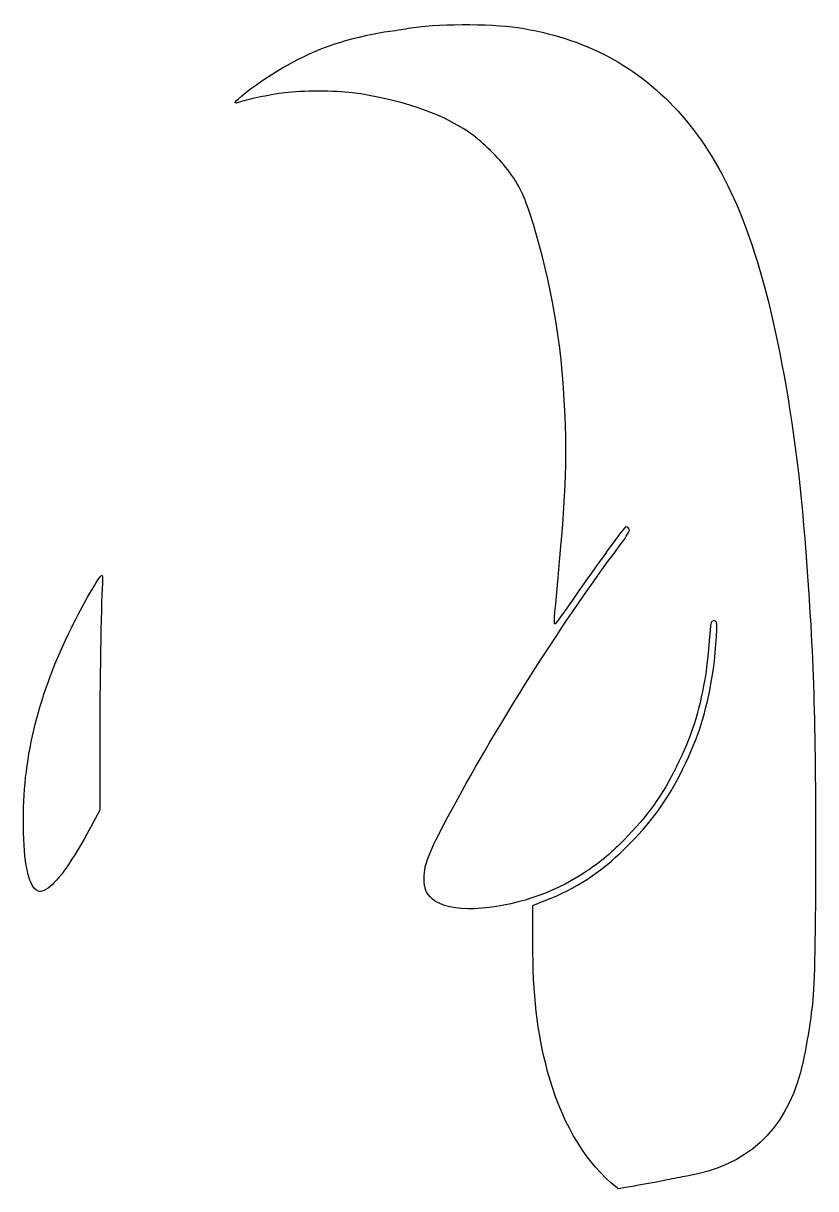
# Model space of a CAD drawing. Extents: x 0 to 42.6, y 0 to 62.6.
import ezdxf

# ---------------------------------------------------------------- set-up
doc = ezdxf.new("R2010")
doc.units = 0
doc.layers.add('Layer_1', color=7, linetype='CONTINUOUS')

msp = doc.modelspace()

# ---------------------------------------------------------------- linework, layer by layer
at = {"layer": 'Layer_1', "color": 7}
for p, q in [((4.107137, 23.946372), (4.107259, 20.336522)), ((4.107259, 20.336522), (3.609754, 19.412472)), ((0.624998, 16.117232), (0.624995, 16.117182)), ((27.378924, 15.220562), (27.995198, 15.465022)), ((27.378983, 13.230102), (27.378924, 15.220562)), ((31.555338, 0.339963), (31.555338, 0.339943))]:
    msp.add_line(p, q, dxfattribs=at)
for points in [[(20.687953, 62.3598), (22.071205, 62.61038), (25.061603, 62.62946), (26.574174, 62.3974)], [(16.505726, 61.44558), (17.431832, 61.76224), (18.720206, 62.07592), (19.543444, 62.18517)], [(19.543444, 62.18517), (19.914676, 62.23447), (20.429705, 62.31302), (20.687953, 62.3598)], [(26.574174, 62.3974), (28.372425, 62.12147), (29.929866, 61.62394), (31.394845, 60.85744)], [(11.957409, 58.904201), (13.273555, 59.94827), (15.082089, 60.9588), (16.505726, 61.44558)], [(31.394845, 60.85744), (34.387004, 59.291881), (36.727577, 56.599991), (38.33522, 52.875321)], [(11.722034, 58.423181), (11.211319, 58.242991), (11.266785, 58.356381), (11.957409, 58.904201)], [(14.044008, 58.896931), (13.296246, 58.800631), (12.100098, 58.556571), (11.722034, 58.423181)], [(17.665278, 58.897181), (16.777335, 59.012981), (14.943964, 59.012851), (14.044008, 58.896931)], [(23.914079, 56.792441), (22.423024, 57.810801), (20.165793, 58.571091), (17.665278, 58.897181)], [(25.913507, 54.906631), (25.418988, 55.539801), (24.554929, 56.354751), (23.914079, 56.792441)], [(27.231997, 52.379071), (26.847066, 53.547491), (26.58971, 54.040841), (25.913507, 54.906631)], [(38.33522, 52.875321), (40.137182, 48.700431), (41.470211, 42.002091), (42.048222, 34.217861)], [(29.047668, 42.698921), (28.859169, 45.936041), (28.204157, 49.428201), (27.231997, 52.379071)], [(28.734022, 32.838541), (29.185084, 37.681521), (29.239753, 39.400221), (29.047668, 42.698921)], [(32.365151, 35.567751), (32.299851, 35.567751), (30.842373, 33.563271), (29.505853, 31.635342)], [(31.988779, 34.476681), (32.310228, 34.904811), (32.573232, 35.309421), (32.573232, 35.375801)], [(32.573232, 35.375801), (32.573232, 35.474801), (32.472517, 35.567751), (32.365151, 35.567751)], [(23.340696, 20.947282), (25.809301, 25.466782), (29.161275, 30.710742), (31.988779, 34.476681)], [(42.048222, 34.217861), (42.471078, 28.523142), (42.577892, 25.153072), (42.567235, 17.842592)], [(2.581081, 30.138702), (3.184493, 31.358472), (4.086479, 32.931141), (4.204631, 32.969461)], [(4.204631, 32.969461), (4.253671, 32.985361), (4.265711, 32.863691), (4.247781, 32.533542)], [(28.570506, 30.351632), (28.503406, 30.327432), (28.511236, 30.446532), (28.734022, 32.838541)], [(4.247781, 32.533542), (4.173321, 31.163132), (4.10703, 27.115472), (4.107137, 23.946372)], [(29.505853, 31.635342), (29.024717, 30.941292), (28.60381, 30.363632), (28.570506, 30.351632)], [(0.000018, 19.867472), (0.003718, 23.280782), (0.845392, 26.630062), (2.581081, 30.138702)], [(37.078161, 30.509622), (36.956679, 30.492422), (36.942387, 30.449922), (36.903687, 29.991942)], [(37.034663, 27.610852), (37.165583, 28.386222), (37.30891, 30.271942), (37.248823, 30.428522)], [(37.248823, 30.428522), (37.224793, 30.491122), (37.161083, 30.521422), (37.078161, 30.509622)], [(36.903687, 29.991942), (36.769863, 28.408152), (36.721218, 27.961542), (36.617186, 27.361572)], [(35.446403, 22.567332), (36.290319, 24.290102), (36.686244, 25.547362), (37.034663, 27.610852)], [(36.617186, 27.361572), (36.30807, 25.578872), (35.895755, 24.307762), (35.100127, 22.684692)], [(35.100127, 22.684692), (34.344519, 21.143272), (33.547606, 20.033102), (32.262581, 18.731782)], [(32.329863, 18.279842), (33.698289, 19.614622), (34.623487, 20.887442), (35.446403, 22.567332)], [(21.538997, 16.672372), (21.538997, 17.518392), (21.779525, 18.089102), (23.340696, 20.947282)], [(0.624995, 16.117182), (0.209706, 16.532472), (-0.002238, 17.804282), (0.000018, 19.867472)], [(3.609754, 19.412472), (2.652544, 17.634592), (1.884035, 16.539032), (1.327618, 16.159132)], [(27.995198, 15.465022), (29.727886, 16.152342), (30.986942, 16.969942), (32.329863, 18.279842)], [(32.262581, 18.731782), (31.483579, 17.942892), (30.940855, 17.493442), (30.119971, 16.957392)], [(42.567235, 17.842592), (42.559635, 12.650762), (42.517585, 10.895702), (42.371617, 9.684302)], [(30.119971, 16.957392), (28.391878, 15.828922), (26.372371, 15.171662), (24.240931, 15.044022)], [(21.970924, 15.568662), (21.64265, 15.856892), (21.538997, 16.121752), (21.538997, 16.672372)], [(1.327618, 16.159132), (0.983963, 15.924492), (0.827058, 15.915122), (0.624998, 16.117232)], [(24.240931, 15.044022), (23.299073, 14.987622), (22.39461, 15.196662), (21.970924, 15.568662)], [(28.173242, 6.299352), (27.601174, 8.464602), (27.379065, 10.402732), (27.378983, 13.230102)], [(42.371617, 9.684302), (42.220455, 8.429782), (41.969973, 7.026982), (41.758533, 6.250772)], [(31.555338, 0.339943), (30.068372, 1.625703), (28.832863, 3.802723), (28.173242, 6.299352)], [(41.758533, 6.250772), (40.893963, 3.076893), (38.873, 1.231373), (35.6546, 0.676753)], [(35.6546, 0.676753), (35.364071, 0.626653), (34.88866, 0.534523), (34.598131, 0.471943)], [(31.97052, 0.000003), (31.95841, 0.000003), (31.771581, 0.152983), (31.555338, 0.339963)], [(34.598131, 0.471943), (34.172419, 0.380243), (32.055281, 0.000003), (31.97052, 0.000003)]]:
    msp.add_open_spline(points, degree=3, dxfattribs=at)

doc.saveas('drawing.dxf')
